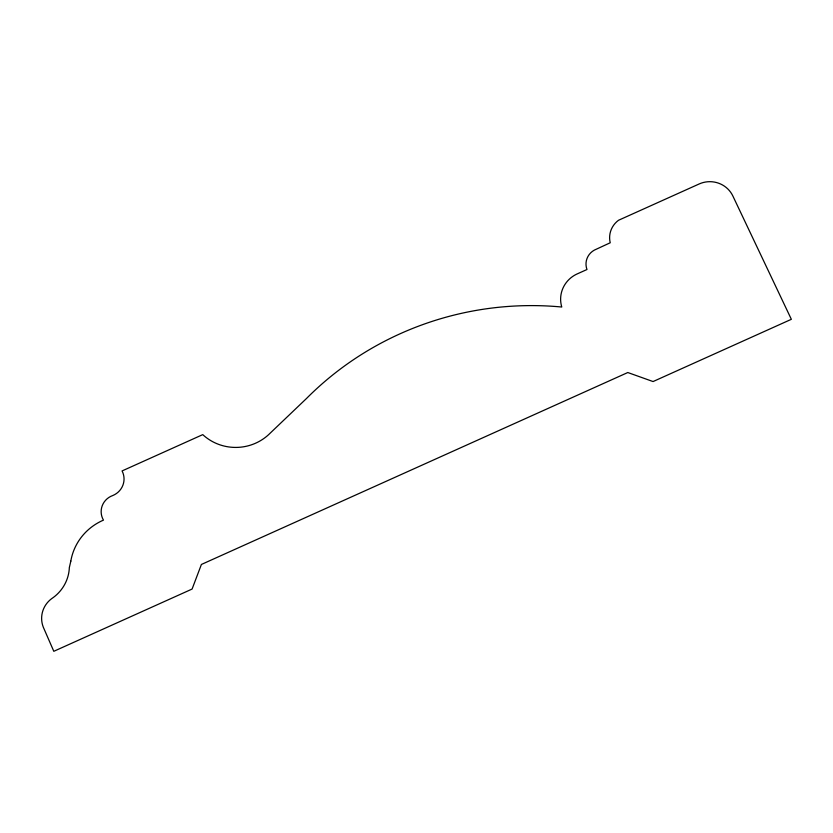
<?xml version="1.0" encoding="UTF-8"?>
<svg xmlns="http://www.w3.org/2000/svg" width="833" height="833" viewBox="0 0 833 833"><rect width="100%" height="100%" fill="white"/><g stroke="black" fill="none" stroke-linecap="round" stroke-linejoin="round"><path stroke-width="1.25" d="M70.815 561.15L69.347 567.512A40.557 39.474 -1.2 0 1 51.667 598.646A25.427 24.751 -1.2 0 0 43.274 627.124L53.801 651.302L192.09 589.056L201.399 564.462L627.801 372.528L653.062 381.556L791.35 319.31L732.863 196.005A25.386 24.698 -1.2 0 0 699.179 183.958L618.513 220.276A22.439 21.835 -1.2 0 0 610.225 242.767L594.335 250.119A16.421 15.983 -1.2 0 0 586.984 269.507L576.374 274.286A28.655 27.885 -1.2 0 0 561.765 307.023A312.802 304.409 -1.2 0 0 306.461 398.528L270.142 433.191A47.856 46.575 -1.2 0 1 202.752 434.628L122.076 470.937A18.399 17.909 -1.2 0 1 112.767 495.531A17.587 17.118 -1.2 0 0 103.459 520.125A55.946 54.447 -1.2 0 0 70.815 561.15"/></g></svg>
